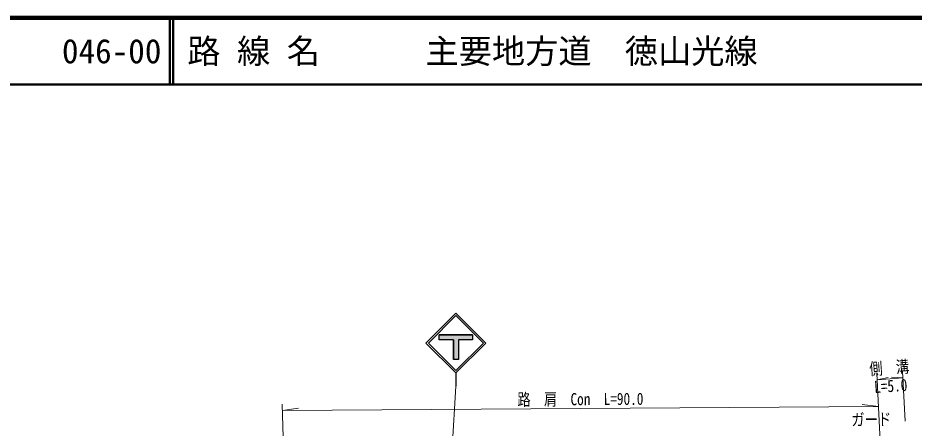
# Model space of a CAD drawing. Units: millimetres at full size, sheet at 1:1000; details may follow other scales. Extents: x 40000 to 680000, y 20000 to 380000.
# Drawn here: x 154891 to 289777, y 318290 to 380000 of the extents above; entities that cross this region are included whole.
import ezdxf
from ezdxf.enums import TextEntityAlignment as Align

# ---------------------------------------------------------------- set-up
doc = ezdxf.new("R2010")
doc.units = ezdxf.units.MM
doc.header["$LTSCALE"] = 1000
for name, color, linetype, lineweight in [('M-STR-HTXT', 7, 'Continuous', 13), ('M-STR-STRC', 7, 'Continuous', 25), ('M-TTL', 2, 'Continuous', 140), ('M-TTL-LINE', 7, 'Continuous', 50)]:
    doc.layers.add(name, color=color, linetype=linetype, lineweight=lineweight)
doc.layers.add('M-TTL-TXT', color=7, linetype='Continuous')
doc.styles.add('ＭＳ ゴシック', font='')
doc.styles.get('ＭＳ ゴシック').set_extended_font_data('MS Gothic')

msp = doc.modelspace()

# ---------------------------------------------------------------- hatches: boundary and pattern name
at = {"layer": 'M-STR-STRC'}
msp.add_hatch(color=256, dxfattribs=at).paths.add_polyline_path([(218313, 331586), (220438, 331586), (220438, 328586), (221188, 328586), (221188, 331586), (223313, 331586), (223313, 332336), (218313, 332336)])

# ---------------------------------------------------------------- linework, layer by layer
at = {"layer": 'M-STR-HTXT'}
for p, q in [((285755, 295214), (284168, 326552)), ((288421, 319347), (288054, 326823)), ((284218, 325553), (285899, 325912)), ((284218, 325553), (288103, 325824)), ((288103, 325824), (286389, 325946)), ((219778, 307378), (220813, 324586)), ((195433, 293094), (194677, 321883)), ((194701, 320945), (284423, 321516)), ((194701, 320945), (197133, 321281)), ((284423, 321516), (281987, 321823))]:
    msp.add_line(p, q, dxfattribs=at)
at = {"layer": 'M-STR-STRC'}
for p, q in [((216313, 331086), (220813, 335586)), ((216667, 331086), (220813, 335233)), ((225314, 331086), (220813, 335586)), ((224960, 331086), (220813, 335233)), ((223313, 332336), (218313, 332336)), ((223313, 332336), (223313, 331586)), ((216313, 331086), (220813, 326586)), ((216667, 331086), (220813, 326939)), ((220438, 331586), (218313, 331586)), ((220438, 331586), (220438, 328586)), ((220813, 326939), (224960, 331086)), ((220814, 326586), (225314, 331086)), ((221188, 331586), (221188, 328586)), ((223313, 331586), (221188, 331586)), ((221188, 328586), (220438, 328586)), ((220813, 326586), (220813, 324586))]:
    msp.add_line(p, q, dxfattribs=at)
msp.add_lwpolyline([(218313, 332336), (223313, 332336), (223313, 331586), (221188, 331586), (221188, 328586), (220438, 328586), (220438, 331586), (218313, 331586)], close=True, dxfattribs=at)
at = {"layer": 'M-TTL'}
msp.add_line((680000, 380000), (40000, 380000), dxfattribs=at)
at = {"layer": 'M-TTL-LINE'}
for p, q in [((177750, 380000), (177750, 370000)), ((178250, 380000), (178250, 370000)), ((40000, 370000), (680000, 370000))]:
    msp.add_line(p, q, dxfattribs=at)

# ---------------------------------------------------------------- texts
at = {"layer": 'M-STR-HTXT', "style": 'ＭＳ ゴシック', "width": 0.8}
for s, rotation, p in [('側\u3000溝', 3.99, (286135, 325921)), ('路  肩  Con  L=90.0', 0.365, (239562, 321179)), ('ガード', 0.749, (283352, 318119))]:
    msp.add_text(s, height=1833, rotation=rotation, dxfattribs=at).set_placement(p, align=Align.BOTTOM_CENTER)
msp.add_text('L=5.0', height=1833, rotation=3.99, dxfattribs=at).set_placement((286191, 325552), align=Align.TOP_CENTER)
at = {"layer": 'M-TTL-TXT', "style": 'ＭＳ ゴシック'}
for s, p in [('046-00', (161521, 375000)), ('路 線 名', (180380, 375000)), ('主要地方道\u3000徳山光線', (216234, 375000))]:
    msp.add_text(s, height=3666, dxfattribs=at).set_placement(p, align=Align.MIDDLE_LEFT)

doc.saveas('drawing.dxf')
